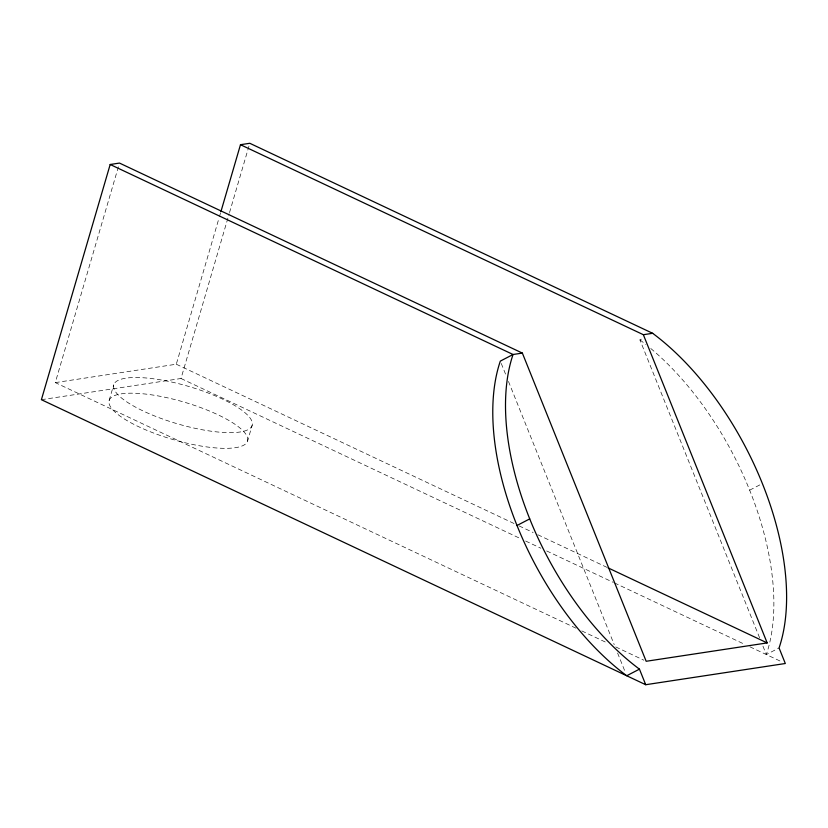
<?xml version="1.0" encoding="UTF-8"?>
<svg xmlns="http://www.w3.org/2000/svg" width="828" height="828" viewBox="0 0 828 828"><rect width="100%" height="100%" fill="white"/><g stroke="black" fill="none" stroke-linecap="round" stroke-linejoin="round"><path stroke-width="0.62" stroke-dasharray="4.14 3.1" d="M575.967 628.173L55.29 382.608L119.128 164.317M109.141 400.452L113.726 384.772M55.29 382.608L176.292 364.227L219.078 217.878M219.441 216.636L220.538 212.92M41.4 399.696L181.011 378.499L229.149 213.852M229.511 212.61L249.425 144.527M247.551 441.076A72.119 19.52 16.3 0 0 148.698 394.449A72.119 19.52 16.3 0 0 138.793 426.772A72.119 19.52 16.3 0 0 247.551 441.076L252.136 425.395A72.119 19.52 16.3 0 0 153.283 378.769A72.119 19.52 16.3 0 0 143.379 411.092A72.119 19.52 16.3 0 0 252.136 425.395M759.597 637.808L639.92 339.904L643.108 338.259M749.661 490.166L760.28 484.659M762.961 646.182L766.324 654.555L779.065 647.941M176.292 364.227L514.436 523.71M519.115 525.915L533.16 532.539M537.838 534.743L606.872 567.304M181.011 378.499L520.988 538.842M525.656 541.046L540.85 548.208M546.687 550.962L613.279 582.374M614.448 582.922L745.303 644.639M749.971 646.834L781.974 661.934M581.825 630.936L607.566 643.077M615.753 646.937L643.832 660.185M501.282 363.502L506.084 375.467M508.485 381.449L614.221 644.65M617.585 653.023L625.275 672.17M639.92 339.904A215.766 115.164 62.6 0 1 645.85 344.469M650.787 348.495A215.766 115.164 62.6 0 1 766.324 654.555"/><path stroke-width="1.24" d="M240.482 144.703L643.356 334.709L767.173 642.911L646.171 661.282L522.364 353.09L119.491 163.075L110.176 164.493L41.4 399.696L645.716 684.715L785.317 663.507L779.065 647.941A215.766 115.164 62.6 0 0 652.661 333.301L249.787 143.285L240.482 144.703L220.9 211.678M516.982 525.501L529.723 518.887M110.176 164.493L513.049 354.498A215.766 115.164 62.6 0 0 639.454 669.148L626.724 675.751A215.766 115.164 62.6 0 1 500.319 361.111L513.049 354.498L522.364 353.09M643.356 334.709L652.661 333.301M608.042 567.863L767.173 642.911M639.454 669.148L645.716 684.715"/></g></svg>
